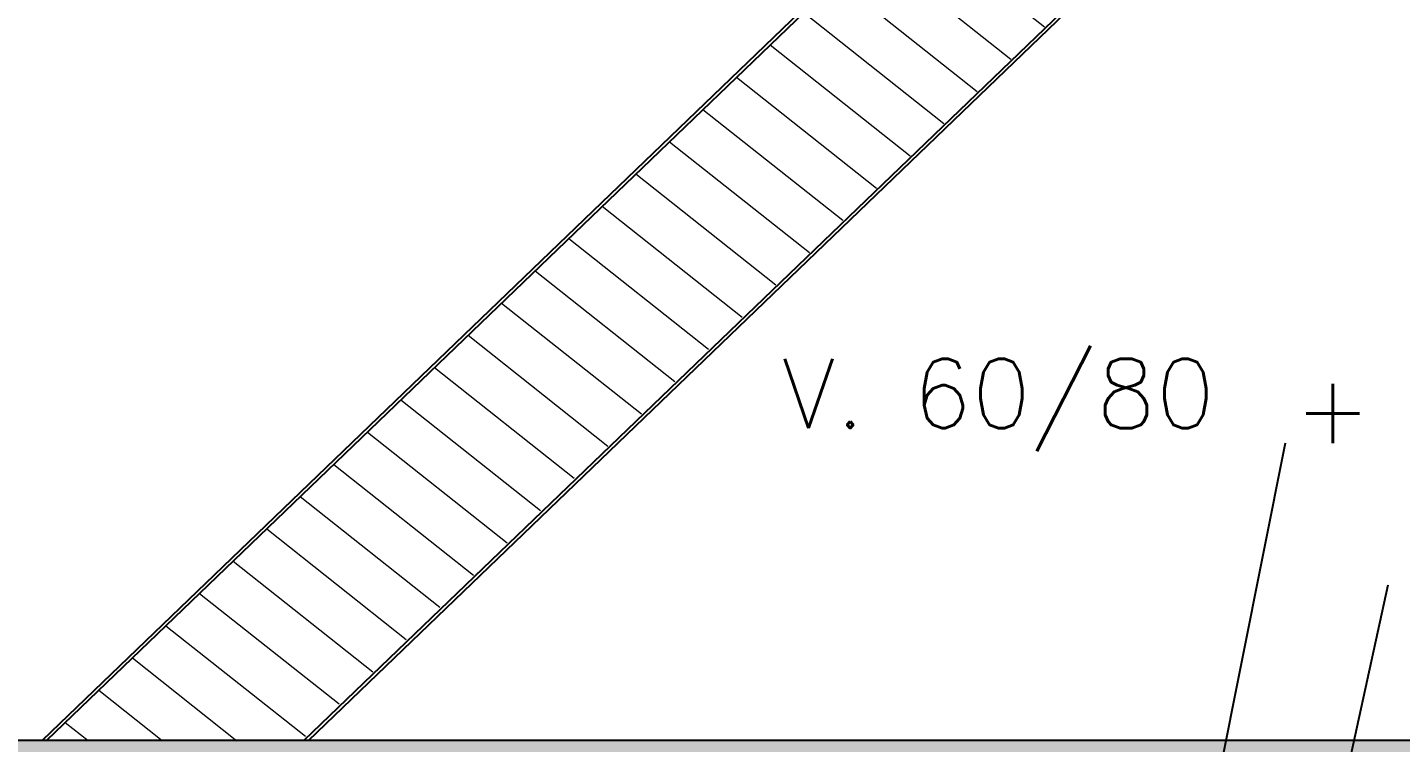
# Model space of a CAD drawing. Extents: x -58 to 5689, y 66 to 4123.
# Drawn here: x 540.6 to 763.9, y 2364.1 to 2480.4 of the extents above; entities that cross this region are included whole.
import ezdxf
from ezdxf.enums import TextEntityAlignment as Align
from ezdxf.xclip import XClip

# ---------------------------------------------------------------- set-up
doc = ezdxf.new("R2010")
doc.units = 0
doc.header["$LTSCALE"] = 30
doc.header["$MEASUREMENT"] = 0
doc.header["$XCLIPFRAME"] = 0
doc.linetypes.add("EJEF-F'$0$RLE-PROYECCION", pattern=[0.71438, 0.47625, -0.23813])
doc.layers.get('0').update_dxf_attribs({"linetype": 'CONTINUOUS'})
doc.layers.add("EJEF-F'$0$RLA-ACHURADO", color=30, linetype="EJEF-F'$0$RLE-PROYECCION", lineweight=15, transparency=0.7)
doc.layers.add("EJEF-F'$0$RLA-CONTORNO", color=30, linetype='CONTINUOUS', lineweight=25)
doc.layers.add("EJEF-F'$0$RLA-TEXTOS-1", color=9, linetype='CONTINUOUS', lineweight=9)
doc.layers.add("EJEF-F'$0$RLA-FE", color=7, linetype='CONTINUOUS')
doc.styles.add("EJEF-F'$0$RomanS", font='romans.shx', dxfattribs={"height": 11.25})

# ---------------------------------------------------------------- blocks, each defined once
blk = doc.blocks.new('*U73')
at = {"layer": "EJEF-F'$0$RLA-FE", "color": 3, "style": "EJEF-F'$0$RomanS", "flags": 8}
for tag, p in [('F=', (263.44, 66.32)), ('NUM', (277.85, 66.32))]:
    blk.add_attdef(tag, text='', height=11.25, dxfattribs=at).set_placement(p, align=Align.RIGHT)
at = {"layer": "EJEF-F'$0$RLA-FE", "color": 3, "style": "EJEF-F'$0$RomanS"}
for tag, p, flags in [('PHI', (281.74, 66.54), 14), ('DIAM', (291.6, 66.32), 12), ('MINUS', (313.62, 66.32), 13), ('MARK', (327.01, 66.32), 13), ('TEXTO_FE1', (330.31, 66.32), 8), ('TEXTO_FE2', (397.83, 66.34), 8), ('TIPO', (353.8, -75.78), 13), ('NVECES', (339.93, -94.72), 13), ('NUMFE', (343.86, -114.48), 13), ('CAPA', (352.06, -133.6), 13), ('DESPLAZA', (278.34, -151.59), 13), ('ESPACIO', (284.39, -169.95), 13), ('CANT', (298.23, -188.75), 13)]:
    blk.add_attdef(tag, p, '', height=11.25, dxfattribs=dict(at, flags=flags))
blk = doc.blocks.new("EJEF-F'")
at = {"layer": "EJEF-F'$0$RLA-ACHURADO"}
h = blk.add_hatch(dxfattribs=at)
h.set_pattern_fill('RLE-ELEMENTOS METALICOS', color=256, angle=6.623, style=0, pattern_type=2)
h.set_pattern_definition([(141.623, (-89.674, -2782.712), (-4.656249, -5.87957), [])])
h.paths.add_polyline_path([(-1555.01, -5.11), (-1239.8, 297.4), (-1239.82, 311), (-1267.5, 311), (-1596.27, -5), (-1571.91, -5)])
h = blk.add_hatch(dxfattribs=at)
h.set_pattern_fill('SAND - DENSE', color=256, style=0, pattern_type=2)
h.set_pattern_definition([(0, (66.859, -1983.472), (20.32, 5.08), [1.676, -13.564, 1.676, -13.564, -81.28]), (0, (66.859, -1983.472), (20.32, 5.08), [-30.48, 1.676, -28.804, 1.676, -13.564, -35.56]), (0, (66.859, -1983.472), (20.32, 5.08), [-76.2, 1.676, -8.484, 1.676, -23.724]), (120, (74.479, -1980.932), (-14.559409, 15.057636), [1.676, -13.564, 1.676, -13.564, -81.28]), (120, (74.479, -1980.932), (-14.559409, 15.057636), [-30.48, 1.676, -28.804, 1.676, -13.564, -35.56]), (120, (74.479, -1980.932), (-14.559409, 15.057636), [-76.2, 1.676, -8.484, 1.676, -23.724]), (240, (77.019, -1970.772), (-5.760591, -20.137636), [1.676, -13.564, 1.676, -13.564, -81.28]), (240, (77.019, -1970.772), (-5.760591, -20.137636), [-30.48, 1.676, -28.804, 1.676, -13.564, -35.56]), (240, (77.019, -1970.772), (-5.760591, -20.137636), [-76.2, 1.676, -8.484, 1.676, -23.724])])
h.paths.add_polyline_path([(525.18, -20), (525.18, -5), (-1646.82, -5), (-1646.82, -20), (-75.25, -20)], flags=0)
at = {"layer": "EJEF-F'$0$RLA-CONTORNO"}
for p, q in [((-1268.22, 311), (-1596.99, -5)), ((-1267.5, 311), (-1596.27, -5)), ((-1239.8, 297.4), (-1554.42, -5)), ((-1553.7, -5), (-1239.8, 296.71)), ((525.18, -5), (-1646.82, -5))]:
    blk.add_line(p, q, dxfattribs=at)
at = {"layer": "EJEF-F'$0$RLA-FE", "color": 2}
for p, q in [((-1394.89, 43.32), (-1408.09, -23)), ((-1386.09, -16), (-1378.13, 20.32))]:
    blk.add_line(p, q, dxfattribs=at)
at = {"layer": "EJEF-F'$0$RLA-FE"}
ref = blk.add_blockref('*U73', (-1644.32, -23), dxfattribs=at)
ref.add_attrib('F=', '+', dxfattribs={"color": 3, "height": 11.25, "style": "EJEF-F'$0$RomanS"}).set_placement((-1380.88, 43.32), align=Align.RIGHT)
at = {"layer": "EJEF-F'$0$RLA-TEXTOS-1", "insert": (-1441.5, 49.53), "char_height": 11.25, "width": 77.8962, "attachment_point": 5, "line_spacing_factor": 0.941778, "style": "EJEF-F'$0$RomanS"}
blk.add_mtext('V. 60/80', dxfattribs=at)

msp = doc.modelspace()

# ---------------------------------------------------------------- block references
ref = msp.add_blockref("EJEF-F'", (2139.98, 2369.47))
XClip(ref).set_block_clipping_path([(-2004.783703171, -1263.5272463381), (2026.7450959108, 1590.6902151833)])

doc.saveas('drawing.dxf')
